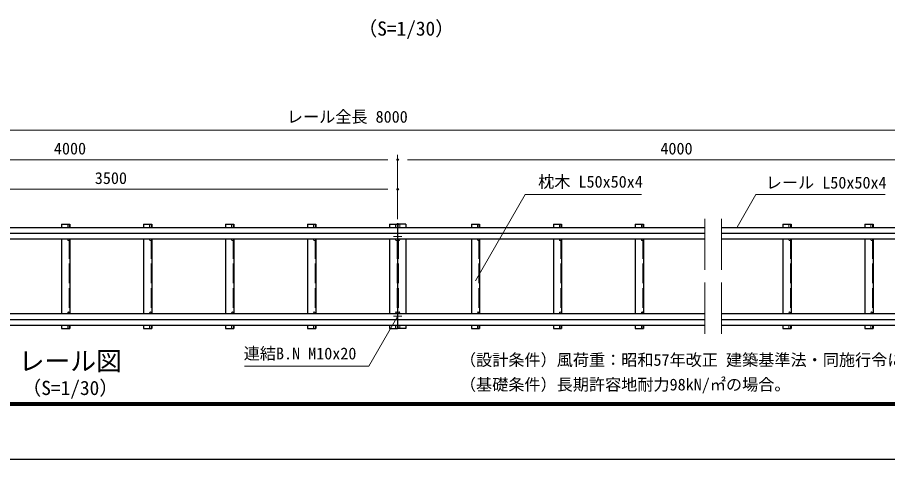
# Model space of a CAD drawing. Units: millimetres, scale not verified. Extents: x -6300 to 6300, y -4455 to 4455.
# Drawn here: x -3616 to 1693, y -4455 to -1761 of the extents above; entities that cross this region are included whole.
import ezdxf
from ezdxf.enums import TextEntityAlignment as Align

# ---------------------------------------------------------------- set-up
doc = ezdxf.new("R2010")
doc.units = ezdxf.units.MM
doc.header["$LTSCALE"] = 20
doc.header["$PDMODE"] = 32
doc.header["$PDSIZE"] = 10
doc.linetypes.add('DASHED', pattern=[7.5, 6, -1.5])
doc.linetypes.add('USER1', pattern=[50.8, 31.75, -6.35, 6.35, -6.35])
for name, color, linetype, lineweight in [('0-0_D-TTL-TXT', 7, 'Continuous', 25), ('0-1_D-STR1', 1, 'Continuous', 25), ('0-3_D-BMK', 2, 'USER1', 13), ('0-4_D-STR3', 3, 'Continuous', 13), ('0-6_D-STR-DIM', 7, 'Continuous', 13), ('0-9_D-STR-TXT', 7, 'Continuous', 13), ('0-C_D-TTL', 7, 'Continuous', 25)]:
    doc.layers.add(name, color=color, linetype=linetype, lineweight=lineweight)
doc.layers.add('0-8_Defpoints', color=8, linetype='Continuous')
doc.styles.add('ＭＳ ゴシック', font='')
doc.styles.get('ＭＳ ゴシック').set_extended_font_data('MS Gothic')

msp = doc.modelspace()

# ---------------------------------------------------------------- linework, layer by layer
at = {"layer": '0-1_D-STR1'}
for p, q in [((-3345.79, -3020.46), (-3345.79, -3040.11)), ((-2845.79, -3020.46), (-2845.79, -3040.11)), ((-2345.79, -3020.46), (-2345.79, -3040.11)), ((-1845.79, -3020.46), (-1845.79, -3040.11)), ((-1345.79, -3020.46), (-1345.79, -3040.11)), ((-1245.79, -3020.46), (-1245.79, -3040.11)), ((-845.79, -3020.46), (-845.79, -3040.11)), ((-345.79, -3020.46), (-345.79, -3040.11)), ((154.21, -3020.46), (154.21, -3040.11)), ((1054.21, -3020.46), (1054.21, -3040.11)), ((1554.21, -3020.46), (1554.21, -3040.11)), ((-5295.79, -3040.11), (-1295.79, -3040.11)), ((-5295.79, -3075.46), (-1295.79, -3075.46)), ((-1295.79, -3040.11), (579.21, -3040.11)), ((-1295.79, -3075.46), (579.21, -3075.46)), ((679.21, -3040.11), (2104.21, -3040.11)), ((679.21, -3075.46), (2104.21, -3075.46)), ((-5295.79, -3110.82), (-1295.79, -3110.82)), ((-3345.79, -3110.82), (-3345.79, -3565.11)), ((-3295.79, -3110.82), (-3295.79, -3565.11)), ((-2845.79, -3110.82), (-2845.79, -3565.11)), ((-2795.79, -3110.82), (-2795.79, -3565.11)), ((-2345.79, -3110.82), (-2345.79, -3565.11)), ((-2295.79, -3110.82), (-2295.79, -3565.11)), ((-1845.79, -3110.82), (-1845.79, -3565.11)), ((-1795.79, -3110.82), (-1795.79, -3565.11)), ((-1345.79, -3110.82), (-1345.79, -3565.11)), ((-1295.79, -3110.82), (579.21, -3110.82)), ((-1245.79, -3110.82), (-1245.79, -3565.11)), ((-845.79, -3110.82), (-845.79, -3565.11)), ((-795.79, -3110.82), (-795.79, -3565.11)), ((-345.79, -3110.82), (-345.79, -3565.11)), ((-295.79, -3110.82), (-295.79, -3565.11)), ((154.21, -3110.82), (154.21, -3565.11)), ((204.21, -3110.82), (204.21, -3565.11)), ((679.21, -3110.82), (2104.21, -3110.82)), ((1054.21, -3110.82), (1054.21, -3565.11)), ((1104.21, -3110.82), (1104.21, -3565.11)), ((1554.21, -3110.82), (1554.21, -3565.11)), ((1604.21, -3110.82), (1604.21, -3565.11)), ((-5295.79, -3565.11), (-1295.79, -3565.11)), ((-5295.79, -3600.46), (-1295.79, -3600.46)), ((-1295.79, -3565.11), (579.21, -3565.11)), ((-1295.79, -3600.46), (579.21, -3600.46)), ((679.21, -3565.11), (2104.21, -3565.11)), ((679.21, -3600.46), (2104.21, -3600.46)), ((-5295.79, -3635.82), (-1295.79, -3635.82)), ((-3345.79, -3635.82), (-3345.79, -3655.46)), ((-3345.79, -3655.46), (-3295.79, -3655.46)), ((-3345.79, -3655.46), (-3295.79, -3655.46)), ((-3295.79, -3635.82), (-3295.79, -3655.46)), ((-2845.79, -3635.82), (-2845.79, -3655.46)), ((-2845.79, -3655.46), (-2795.79, -3655.46)), ((-2845.79, -3655.46), (-2795.79, -3655.46)), ((-2795.79, -3635.82), (-2795.79, -3655.46)), ((-2345.79, -3635.82), (-2345.79, -3655.46)), ((-2345.79, -3655.46), (-2295.79, -3655.46)), ((-2345.79, -3655.46), (-2295.79, -3655.46)), ((-2295.79, -3635.82), (-2295.79, -3655.46)), ((-1845.79, -3635.82), (-1845.79, -3655.46)), ((-1845.79, -3655.46), (-1795.79, -3655.46)), ((-1845.79, -3655.46), (-1795.79, -3655.46)), ((-1795.79, -3635.82), (-1795.79, -3655.46)), ((-1345.79, -3635.82), (-1345.79, -3655.46)), ((-1345.79, -3655.46), (-1295.79, -3655.46)), ((-1345.79, -3655.46), (-1295.79, -3655.46)), ((-1295.79, -3635.82), (579.21, -3635.82)), ((-1245.79, -3655.46), (-1295.79, -3655.46)), ((-1245.79, -3655.46), (-1295.79, -3655.46)), ((-1245.79, -3635.82), (-1245.79, -3655.46)), ((-845.79, -3635.82), (-845.79, -3655.46)), ((-845.79, -3655.46), (-795.79, -3655.46)), ((-845.79, -3655.46), (-795.79, -3655.46)), ((-795.79, -3635.82), (-795.79, -3655.46)), ((-345.79, -3635.82), (-345.79, -3655.46)), ((-345.79, -3655.46), (-295.79, -3655.46)), ((-345.79, -3655.46), (-295.79, -3655.46)), ((-295.79, -3635.82), (-295.79, -3655.46)), ((154.21, -3635.82), (154.21, -3655.46)), ((154.21, -3655.46), (204.21, -3655.46)), ((154.21, -3655.46), (204.21, -3655.46)), ((204.21, -3635.82), (204.21, -3655.46)), ((679.21, -3635.82), (2104.21, -3635.82)), ((1054.21, -3635.82), (1054.21, -3655.46)), ((1054.21, -3655.46), (1104.21, -3655.46)), ((1054.21, -3655.46), (1104.21, -3655.46)), ((1104.21, -3635.82), (1104.21, -3655.46)), ((1554.21, -3635.82), (1554.21, -3655.46)), ((1554.21, -3655.46), (1604.21, -3655.46)), ((1554.21, -3655.46), (1604.21, -3655.46)), ((1604.21, -3635.82), (1604.21, -3655.46))]:
    msp.add_line(p, q, dxfattribs=at)
at = {"layer": '0-1_D-STR1', "linetype": 'DASHED'}
for p, q in [((-3299.79, -3110.82), (-3299.79, -3565.11)), ((-2799.79, -3110.82), (-2799.79, -3565.11)), ((-2299.79, -3110.82), (-2299.79, -3565.11)), ((-1799.79, -3110.82), (-1799.79, -3565.11)), ((-1299.79, -3110.82), (-1299.79, -3565.11)), ((-1291.79, -3110.82), (-1291.79, -3565.11)), ((-799.79, -3110.82), (-799.79, -3565.11)), ((-299.79, -3110.82), (-299.79, -3565.11)), ((200.21, -3110.82), (200.21, -3565.11)), ((1100.21, -3110.82), (1100.21, -3565.11)), ((1600.21, -3110.82), (1600.21, -3565.11))]:
    msp.add_line(p, q, dxfattribs=at)
at = {"layer": '0-1_D-STR1'}
for points in [[(-3345.79, -3020.46), (-3295.79, -3020.46), (-3295.79, -3040.11)], [(-2845.79, -3020.46), (-2795.79, -3020.46), (-2795.79, -3040.11)], [(-2345.79, -3020.46), (-2295.79, -3020.46), (-2295.79, -3040.11)], [(-1845.79, -3020.46), (-1795.79, -3020.46), (-1795.79, -3040.11)], [(-1345.79, -3020.46), (-1295.79, -3020.46), (-1295.79, -3655.46)], [(-1245.79, -3020.46), (-1295.79, -3020.46), (-1295.79, -3655.46)], [(-845.79, -3020.46), (-795.79, -3020.46), (-795.79, -3040.11)], [(-345.79, -3020.46), (-295.79, -3020.46), (-295.79, -3040.11)], [(154.21, -3020.46), (204.21, -3020.46), (204.21, -3040.11)], [(1054.21, -3020.46), (1104.21, -3020.46), (1104.21, -3040.11)], [(1554.21, -3020.46), (1604.21, -3020.46), (1604.21, -3040.11)]]:
    msp.add_lwpolyline(points, dxfattribs=at)
at = {"layer": '0-3_D-BMK'}
for p, q in [((-1270.79, -3095.46), (-1320.79, -3095.46)), ((-1270.79, -3580.46), (-1320.79, -3580.46))]:
    msp.add_line(p, q, dxfattribs=at)
at = {"layer": '0-4_D-STR3'}
for p, q in [((-3299.79, -3020.46), (-3299.79, -3040.11)), ((-3299.79, -3040.11), (-3299.79, -3020.46)), ((-2799.79, -3020.46), (-2799.79, -3040.11)), ((-2799.79, -3040.11), (-2799.79, -3020.46)), ((-2299.79, -3020.46), (-2299.79, -3040.11)), ((-2299.79, -3040.11), (-2299.79, -3020.46)), ((-1799.79, -3020.46), (-1799.79, -3040.11)), ((-1799.79, -3040.11), (-1799.79, -3020.46)), ((-1299.79, -3020.46), (-1299.79, -3040.11)), ((-1299.79, -3040.11), (-1299.79, -3020.46)), ((-1291.79, -3020.46), (-1291.79, -3040.11)), ((-1291.79, -3040.11), (-1291.79, -3020.46)), ((-799.79, -3020.46), (-799.79, -3040.11)), ((-799.79, -3040.11), (-799.79, -3020.46)), ((-299.79, -3020.46), (-299.79, -3040.11)), ((-299.79, -3040.11), (-299.79, -3020.46)), ((200.21, -3020.46), (200.21, -3040.11)), ((200.21, -3040.11), (200.21, -3020.46)), ((1100.21, -3020.46), (1100.21, -3040.11)), ((1100.21, -3040.11), (1100.21, -3020.46)), ((1600.21, -3020.46), (1600.21, -3040.11)), ((1600.21, -3040.11), (1600.21, -3020.46)), ((-3308.79, -3115.96), (-3308.79, -3110.82)), ((-3299.79, -3115.96), (-3299.79, -3110.82)), ((-2808.79, -3115.96), (-2808.79, -3110.82)), ((-2799.79, -3115.96), (-2799.79, -3110.82)), ((-2308.79, -3115.96), (-2308.79, -3110.82)), ((-2299.79, -3115.96), (-2299.79, -3110.82)), ((-1808.79, -3115.96), (-1808.79, -3110.82)), ((-1799.79, -3115.96), (-1799.79, -3110.82)), ((-1308.79, -3115.96), (-1308.79, -3110.82)), ((-1299.79, -3115.96), (-1299.79, -3110.82)), ((-1291.79, -3115.96), (-1291.79, -3110.82)), ((-1282.79, -3115.96), (-1282.79, -3110.82)), ((-808.79, -3115.96), (-808.79, -3110.82)), ((-799.79, -3115.96), (-799.79, -3110.82)), ((-308.79, -3115.96), (-308.79, -3110.82)), ((-299.79, -3115.96), (-299.79, -3110.82)), ((191.21, -3115.96), (191.21, -3110.82)), ((200.21, -3115.96), (200.21, -3110.82)), ((1091.21, -3115.96), (1091.21, -3110.82)), ((1100.21, -3115.96), (1100.21, -3110.82)), ((1591.21, -3115.96), (1591.21, -3110.82)), ((1600.21, -3115.96), (1600.21, -3110.82)), ((-3308.79, -3559.96), (-3308.79, -3565.11)), ((-3299.79, -3559.96), (-3299.79, -3565.11)), ((-2808.79, -3559.96), (-2808.79, -3565.11)), ((-2799.79, -3559.96), (-2799.79, -3565.11)), ((-2308.79, -3559.96), (-2308.79, -3565.11)), ((-2299.79, -3559.96), (-2299.79, -3565.11)), ((-1808.79, -3559.96), (-1808.79, -3565.11)), ((-1799.79, -3559.96), (-1799.79, -3565.11)), ((-1308.79, -3559.96), (-1308.79, -3565.11)), ((-1299.79, -3559.96), (-1299.79, -3565.11)), ((-1291.79, -3559.96), (-1291.79, -3565.11)), ((-1282.79, -3559.96), (-1282.79, -3565.11)), ((-808.79, -3559.96), (-808.79, -3565.11)), ((-799.79, -3559.96), (-799.79, -3565.11)), ((-308.79, -3559.96), (-308.79, -3565.11)), ((-299.79, -3559.96), (-299.79, -3565.11)), ((191.21, -3559.96), (191.21, -3565.11)), ((200.21, -3559.96), (200.21, -3565.11)), ((1091.21, -3559.96), (1091.21, -3565.11)), ((1100.21, -3559.96), (1100.21, -3565.11)), ((1591.21, -3559.96), (1591.21, -3565.11)), ((1600.21, -3559.96), (1600.21, -3565.11)), ((-3299.79, -3635.82), (-3299.79, -3655.46)), ((-3299.79, -3635.82), (-3299.79, -3655.46)), ((-2799.79, -3635.82), (-2799.79, -3655.46)), ((-2799.79, -3635.82), (-2799.79, -3655.46)), ((-2299.79, -3635.82), (-2299.79, -3655.46)), ((-2299.79, -3635.82), (-2299.79, -3655.46)), ((-1799.79, -3635.82), (-1799.79, -3655.46)), ((-1799.79, -3635.82), (-1799.79, -3655.46)), ((-1299.79, -3635.82), (-1299.79, -3655.46)), ((-1299.79, -3635.82), (-1299.79, -3655.46)), ((-1291.79, -3635.82), (-1291.79, -3655.46)), ((-1291.79, -3635.82), (-1291.79, -3655.46)), ((-799.79, -3635.82), (-799.79, -3655.46)), ((-799.79, -3635.82), (-799.79, -3655.46)), ((-299.79, -3635.82), (-299.79, -3655.46)), ((-299.79, -3635.82), (-299.79, -3655.46)), ((200.21, -3635.82), (200.21, -3655.46)), ((200.21, -3635.82), (200.21, -3655.46)), ((1100.21, -3635.82), (1100.21, -3655.46)), ((1100.21, -3635.82), (1100.21, -3655.46)), ((1600.21, -3635.82), (1600.21, -3655.46)), ((1600.21, -3635.82), (1600.21, -3655.46))]:
    msp.add_line(p, q, dxfattribs=at)
for points in [[(-3308.79, -3040.11), (-3308.79, -3020.46), (-3299.79, -3020.46)], [(-2808.79, -3040.11), (-2808.79, -3020.46), (-2799.79, -3020.46)], [(-2308.79, -3040.11), (-2308.79, -3020.46), (-2299.79, -3020.46)], [(-1808.79, -3040.11), (-1808.79, -3020.46), (-1799.79, -3020.46)], [(-1308.79, -3040.11), (-1308.79, -3020.46), (-1299.79, -3020.46)], [(-1282.79, -3040.11), (-1282.79, -3020.46), (-1291.79, -3020.46)], [(-808.79, -3040.11), (-808.79, -3020.46), (-799.79, -3020.46)], [(-308.79, -3040.11), (-308.79, -3020.46), (-299.79, -3020.46)], [(191.21, -3040.11), (191.21, -3020.46), (200.21, -3020.46)], [(1091.21, -3040.11), (1091.21, -3020.46), (1100.21, -3020.46)], [(1591.21, -3040.11), (1591.21, -3020.46), (1600.21, -3020.46)], [(-3308.79, -3635.82), (-3308.79, -3655.46), (-3299.79, -3655.46)], [(-2808.79, -3635.82), (-2808.79, -3655.46), (-2799.79, -3655.46)], [(-2308.79, -3635.82), (-2308.79, -3655.46), (-2299.79, -3655.46)], [(-1808.79, -3635.82), (-1808.79, -3655.46), (-1799.79, -3655.46)], [(-1308.79, -3635.82), (-1308.79, -3655.46), (-1299.79, -3655.46)], [(-1282.79, -3635.82), (-1282.79, -3655.46), (-1291.79, -3655.46)], [(-808.79, -3635.82), (-808.79, -3655.46), (-799.79, -3655.46)], [(-308.79, -3635.82), (-308.79, -3655.46), (-299.79, -3655.46)], [(191.21, -3635.82), (191.21, -3655.46), (200.21, -3655.46)], [(1091.21, -3635.82), (1091.21, -3655.46), (1100.21, -3655.46)], [(1591.21, -3635.82), (1591.21, -3655.46), (1600.21, -3655.46)]]:
    msp.add_lwpolyline(points, dxfattribs=at)
for centre in [(-3304.29, -3115.96), (-2804.29, -3115.96), (-2304.29, -3115.96), (-1804.29, -3115.96), (-1304.29, -3115.96), (-1287.29, -3115.96), (-804.29, -3115.96), (-304.29, -3115.96), (195.71, -3115.96), (1095.71, -3115.96), (1595.71, -3115.96), (-3304.29, -3559.96), (-2804.29, -3559.96), (-2304.29, -3559.96), (-1804.29, -3559.96), (-1304.29, -3559.96), (-1287.29, -3559.96), (-804.29, -3559.96), (-304.29, -3559.96), (195.71, -3559.96), (1095.71, -3559.96), (1595.71, -3559.96)]:
    msp.add_circle(centre, 4.5, dxfattribs=at)
at = {"layer": '0-6_D-STR-DIM'}
for p, q in [((-5235.79, -2447.48), (2044.21, -2447.48)), ((-1295.79, -2990.46), (-1295.79, -2597.48)), ((-1295.79, -2990.46), (-1295.79, -2597.48)), ((-5235.79, -2627.48), (-1355.79, -2627.48)), ((-1235.79, -2627.48), (2044.21, -2627.48)), ((-4735.79, -2807.48), (-1355.79, -2807.48)), ((-1295.79, -2990.46), (-1295.79, -2777.48)), ((579.21, -3299.49), (579.21, -2987.96)), ((679.21, -3299.49), (679.21, -2987.96)), ((579.21, -3687.96), (579.21, -3376.44)), ((679.21, -3687.96), (679.21, -3376.44))]:
    msp.add_line(p, q, dxfattribs=at)
at = {"layer": '0-8_Defpoints'}
for p in [(-1295.79, -2627.48), (-1295.79, -2807.48), (-1295.79, -3020.46)]:
    msp.add_point(p, dxfattribs=at)
at = {"layer": '0-9_D-STR-TXT'}
for points in [[(191.47, -2839.43), (-518.03, -2839.43), (-821.45, -3364.96)], [(1677.8, -2839.43), (890.24, -2839.43), (775.38, -3038.38)], [(-2230.87, -3886.76), (-1472.63, -3886.76), (-1296.79, -3582.2)]]:
    msp.add_lwpolyline(points, dxfattribs=at)
at = {"layer": '0-C_D-TTL', "color": 2}
msp.add_lwpolyline([(-6300, 4455), (6300, 4455), (6300, -4455), (-6300, -4455)], close=True, dxfattribs=at)
at = {"layer": '0-C_D-TTL'}
for points in [[(-5895, 4125), (5895, 4125), (5895, -4125), (-5895, -4125)], [(-5891.25, 4121.25), (5891.25, 4121.25), (5891.25, -4121.25), (-5891.25, -4121.25)], [(-5887.5, 4117.5), (5887.5, 4117.5), (5887.5, -4117.5), (-5887.5, -4117.5)], [(-5883.75, 4113.75), (5883.75, 4113.75), (5883.75, -4113.75), (-5883.75, -4113.75)], [(-5880, 4110), (5880, 4110), (5880, -4110), (-5880, -4110)]]:
    msp.add_lwpolyline(points, close=True, dxfattribs=at)

# ---------------------------------------------------------------- texts
at = {"layer": '0-0_D-TTL-TXT', "style": 'ＭＳ ゴシック'}
for s, height, p in [('（S=1/30）', 86.66, (-1538.67, -1897.76)), ('レール図', 115.4, (-3607.67, -3946.8)), ('（設計条件）風荷重：昭和57年改正 建築基準法・同施行令に基づく風圧力に準拠。', 72.14, (-915.91, -3905.4)), ('（S=1/30）', 86.66, (-3588.18, -4087.73)), ('（基礎条件）長期許容地耐力98kN/㎡の場合。', 72.14, (-915.91, -4055.4))]:
    msp.add_text(s, height=height, dxfattribs=at).set_placement(p, align=Align.BOTTOM_LEFT)
at = {"layer": '0-6_D-STR-DIM', "style": 'ＭＳ ゴシック'}
for s, p in [('レール全長 8000', (-1971.5, -2423.66)), ('4000', (-3392.92, -2617.35)), ('4000', (307.08, -2617.35)), ('3500', (-3143.48, -2797.35))]:
    msp.add_text(s, height=72.14, dxfattribs=at).set_placement(p, align=Align.BOTTOM_LEFT)
at = {"layer": '0-9_D-STR-TXT', "style": 'ＭＳ ゴシック'}
for s, p in [('枕木 L50x50x4', (-438.6, -2819.6)), ('レール L50x50x4', (950.26, -2825.12)), ('連結B.N M10x20', (-2235.06, -3866.17))]:
    msp.add_text(s, height=72.14, dxfattribs=at).set_placement(p, align=Align.BOTTOM_LEFT)

doc.saveas('drawing.dxf')
